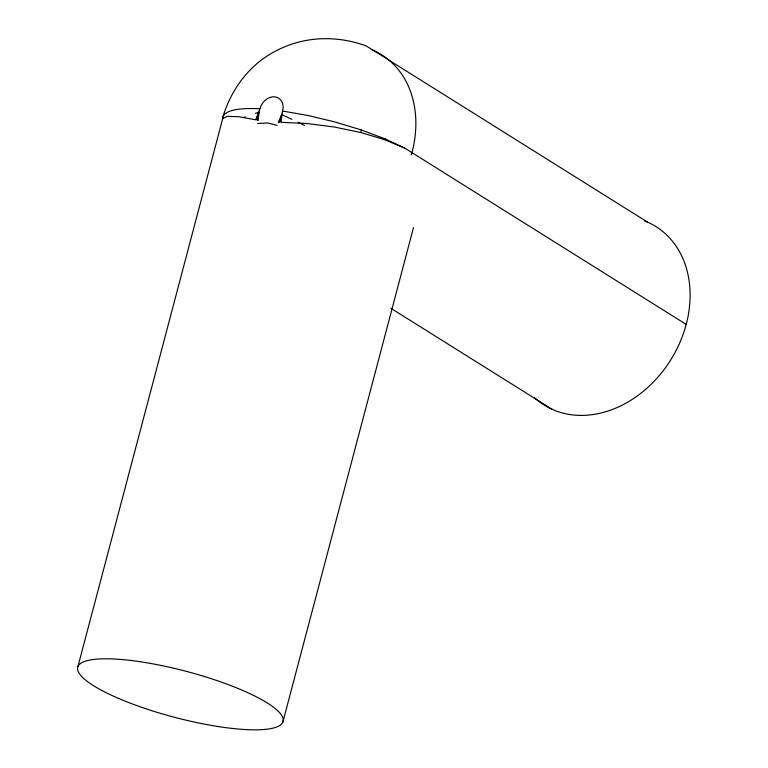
<?xml version="1.0" encoding="UTF-8"?>
<svg xmlns="http://www.w3.org/2000/svg" width="768" height="768" viewBox="0 0 768 768"><rect width="100%" height="100%" fill="white"/><g stroke="black" fill="none" stroke-linecap="round" stroke-linejoin="round"><path stroke-width="1.15" d="M686.198 324.394L404.784 148.138L384.912 139.757L360.874 132.547L361.258 129.946L335.059 121.997L308.227 115.536L282.595 111.034A13.862 10.973 -57.9 0 0 274.704 96.835A13.862 10.973 -57.9 0 0 259.91 108.768A106.205 23.712 14.8 0 0 223.344 116.218L77.952 666.48M384.912 139.757L385.037 138.864L361.258 129.946M281.693 114.538L278.227 122.448L279.6 122.371L282.595 111.034L280.925 122.314L307.046 123.514L334.32 127.008L360.874 132.547M282.835 722.15A106.205 23.712 14.8 0 0 137.213 661.296A106.205 23.712 14.8 0 0 121.142 699.504A106.205 23.712 14.8 0 0 282.835 722.15L413.53 227.491M411.11 154.838L411.955 152.63A105.293 83.347 -57.9 0 0 371.309 49.526M257.731 123.466L267.802 122.966L277.094 125.395M385.037 138.864L404.784 148.138M647.645 222.182L366.23 45.926C336.509 35.136 304.176 36.067 275.99 50.88C249.187 64.483 230.477 90.144 222.374 118.752L227.357 116.352L238.723 116.707L255.686 119.798L259.91 108.768L256.906 120.115L258.173 120.451L259.027 112.282A106.224 38.515 1.7 0 0 255.418 113.328M390.893 308.294L552.384 409.44M281.866 114.662A106.224 7.2 27 0 1 291.917 119.347M298.205 122.352A106.224 7.2 27 0 1 304.57 125.424M243.187 117.658A106.224 38.515 1.7 0 1 245.242 116.813M644.467 220.858A105.293 83.347 -57.9 0 1 670.762 359.885A105.293 83.347 -57.9 0 1 534.221 397.459"/></g></svg>
